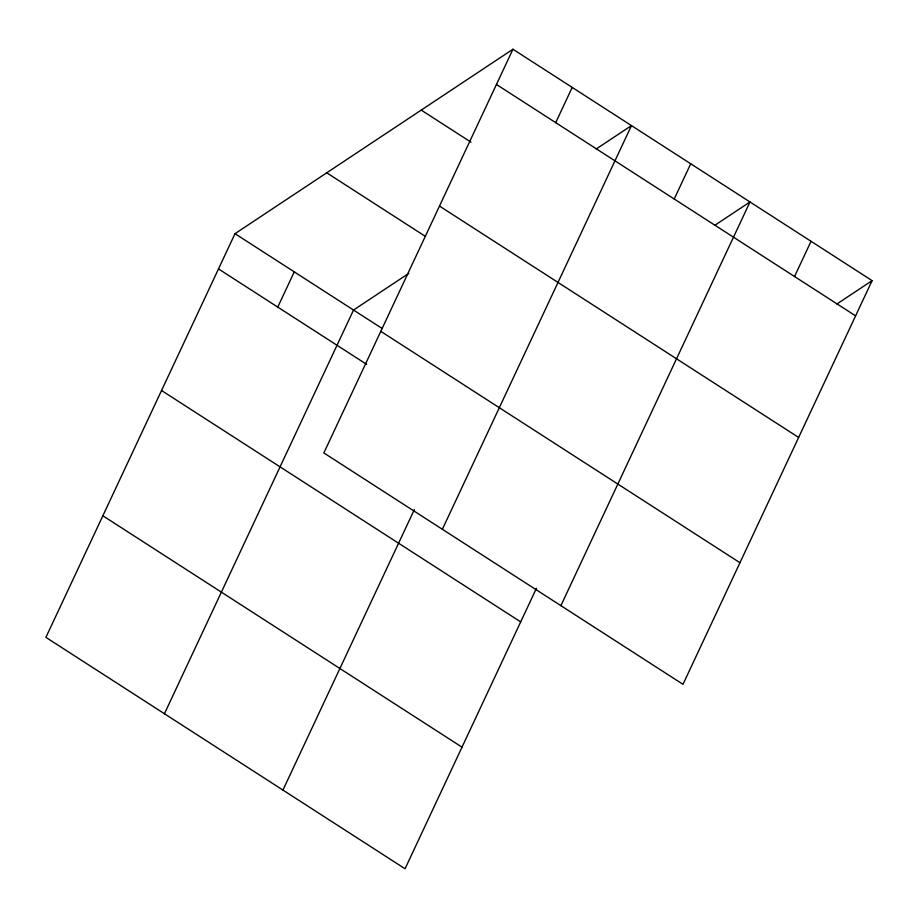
<?xml version="1.0" encoding="UTF-8"?>
<svg xmlns="http://www.w3.org/2000/svg" width="918" height="918" viewBox="0 0 918 918"><rect width="100%" height="100%" fill="white"/><g stroke="black" fill="none" stroke-linecap="round" stroke-linejoin="round"><path stroke-width="1.38" d="M512.944 49.239L323.847 452.93L682.992 684.323L872.1 280.633L512.944 49.239L235.008 233.677L45.9 637.367L405.056 868.761L536.445 588.254M277.764 307.094L294.265 271.854M164.425 713.734L353.522 310.043L408.797 273.369M555.7 122.656L572.212 87.417M282.939 790.088L414.339 509.582M442.361 529.296L631.469 125.594L596.195 149.014M674.225 199.011L690.726 163.783M560.887 605.65L749.983 201.96L714.709 225.369M794.54 276.525L811.042 241.296M836.826 304.042L872.1 280.633M496.443 84.467L855.599 315.861M421.224 110.103L471.003 142.175M439.481 206.068L798.637 437.45M326.728 172.813L425.091 236.19M235.008 233.677L381.968 328.369M380.798 331.341L739.954 562.723M218.495 268.917L366.649 364.354M161.545 390.506L520.69 621.888M102.862 515.778L462.006 747.172"/></g></svg>
